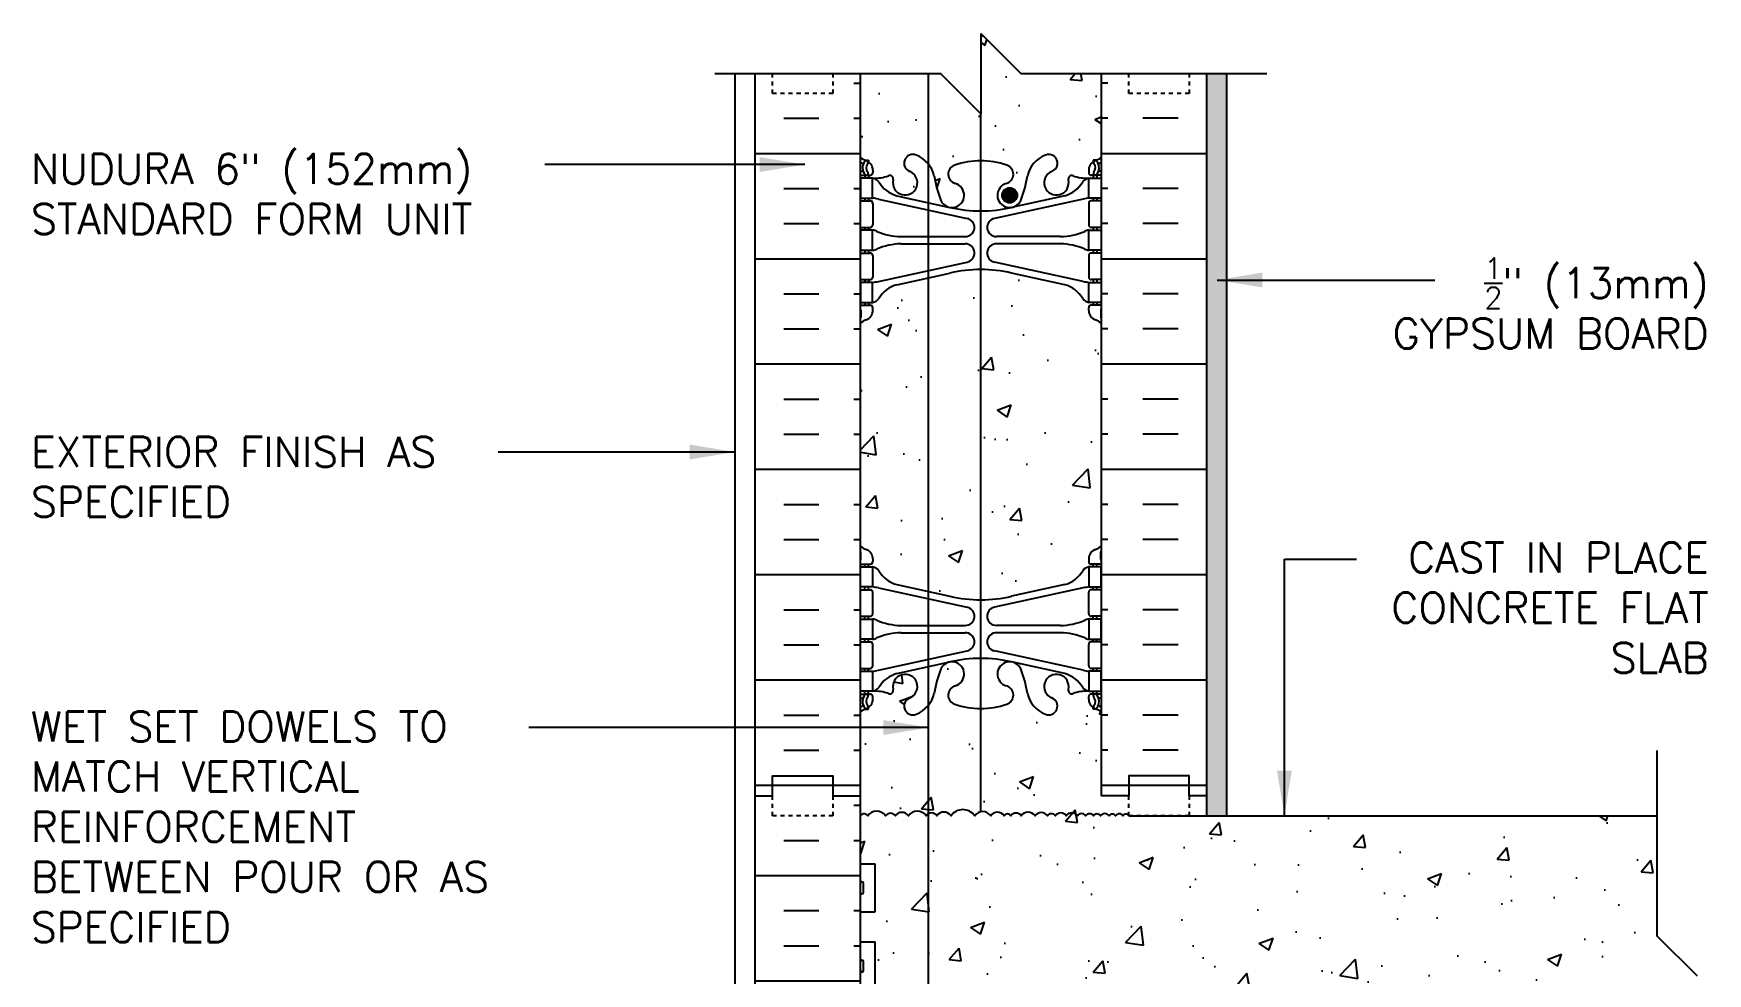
# Model space of a CAD drawing. Header units: inches. Extents: x 103.6 to 145.4, y 81.8 to 160.
# Drawn here: x 103.65 to 145.35, y 136.6 to 160.03 of the extents above; entities that cross this region are included whole.
import ezdxf

# ---------------------------------------------------------------- set-up
doc = ezdxf.new("R2010")
doc.units = ezdxf.units.IN
doc.header["$LTSCALE"] = 0.5
doc.header["$MEASUREMENT"] = 0
doc.linetypes.add('DASHED2', pattern=[0.375, 0.25, -0.125])
for name, color, linetype in [('HATCH', 12, 'Continuous'), ('line25', 2, 'Continuous'), ('LINE3', 3, 'Continuous'), ('LINE50', 5, 'Continuous'), ('LINE9', 9, 'Continuous'), ('TEXT', 4, 'Continuous'), ('Web_Edge', 9, 'Continuous')]:
    doc.layers.add(name, color=color, linetype=linetype)
doc.styles.add('DIM', font='romans.shx', dxfattribs={"width": 0.7})
doc.styles.add('ROMANS', font='romans.shx', dxfattribs={"height": 0.75})
doc.dimstyles.new('ext_12', dxfattribs={"dimscale": 12, "dimtxt": 0.09375, "dimasz": 0.09375, "dimexe": 0.09375, "dimexo": 0.0625, "dimgap": 0.0625, "dimtad": 1, "dimdec": 1, "dimzin": 3, "dimdsep": 46, "dimlunit": 4, "dimtxsty": 'DIM', "dimcen": 0.09, "dimdle": 0.09375, "dimclrt": 4, "dimadec": 0, "dimazin": 0, "dimtfac": 1, "dimtdec": 1, "dimtmove": 2, "dimatfit": 3, "dimfxl": 1, "dimfrac": 2, "dimtolj": 1, "dimtzin": 0, "dimarcsym": 0})

msp = doc.modelspace()

# ---------------------------------------------------------------- hatches: boundary and pattern name
at = {"layer": 'HATCH'}
h = msp.add_hatch(dxfattribs=at)
h.set_pattern_fill('AR-CONC', color=256, scale=0.5)
h.paths.add_polyline_path([(130.247, 159.034), (128.247, 159.034), (127.247, 160.034), (127.247, 158.034), (126.247, 159.034), (124.247, 159.034), (124.247, 156.945, 0.064398), (124.357, 156.879), (124.447, 156.879), (124.447, 156.838, -0.249069), (124.557, 156.631), (124.557, 156.563, -0.414214), (124.495, 156.501), (124.447, 156.501), (124.447, 156.431), (124.552, 156.431, 0.10046), (124.946, 156.488, -0.601435), (125.065, 156.383, 2.182095), (125.475, 156.596, -1), (125.639, 157.004, -0.24438), (126.087, 156.484, 0.053157), (126.253, 155.87, 1.553132), (126.611, 156.294, -0.735593), (126.598, 156.752, -0.082755), (127.247, 156.86, -0.082755), (127.896, 156.752, -0.735593), (127.883, 156.294, 1.553132), (128.241, 155.87, 0.053157), (128.407, 156.484, -0.24438), (128.855, 157.004, -1), (129.019, 156.596, 2.182095), (129.429, 156.383, -0.601435), (129.548, 156.488, 0.10046), (129.942, 156.431), (130.047, 156.431), (130.047, 156.501), (130, 156.501, -0.414214), (129.937, 156.563), (129.937, 156.631, -0.249069), (130.047, 156.838), (130.047, 156.879), (130.137, 156.879, 0.064398), (130.247, 156.945)])
h.paths.add_polyline_path([(130.247, 152.816, 0.082415), (130.104, 152.895, -0.317837), (129.937, 153.131), (129.937, 153.198, -0.414214), (130, 153.261), (130.047, 153.261), (130.047, 153.331), (129.942, 153.331, -0.188973), (129.786, 153.425, 0.196323), (129.337, 153.772), (128.015, 154.062, 0.057795), (127.247, 154.151, 0.057795), (126.479, 154.062), (125.157, 153.772, 0.196323), (124.708, 153.425, -0.188973), (124.552, 153.331), (124.447, 153.331), (124.447, 153.261), (124.495, 153.261, -0.414214), (124.557, 153.198), (124.557, 153.131, -0.317837), (124.39, 152.895, 0.082415), (124.247, 152.816), (124.247, 147.253, 0.082415), (124.39, 147.174, -0.317837), (124.557, 146.938), (124.557, 146.871, -0.414214), (124.495, 146.808), (124.447, 146.808), (124.447, 146.738), (124.552, 146.738, -0.188973), (124.708, 146.643, 0.196323), (125.157, 146.297), (126.479, 146.007, 0.057795), (127.247, 145.918, 0.057795), (128.015, 146.007), (129.337, 146.297, 0.196323), (129.786, 146.643, -0.188973), (129.942, 146.738), (130.047, 146.738), (130.047, 146.808), (130, 146.808, -0.414214), (129.937, 146.871), (129.937, 146.938, -0.317837), (130.104, 147.174, 0.082415), (130.247, 147.253)])
h.paths.add_polyline_path([(130.247, 143.123, 0.064398), (130.137, 143.189), (130.047, 143.189), (130.047, 143.231, -0.249069), (129.937, 143.438), (129.937, 143.506, -0.414214), (130, 143.568), (130.047, 143.568), (130.047, 143.638), (129.942, 143.638, 0.10046), (129.548, 143.581, -0.601435), (129.429, 143.686, 2.182095), (129.019, 143.473, -1), (128.855, 143.065, -0.24438), (128.407, 143.585, 0.053157), (128.241, 144.199, 0.223253), (128.041, 144.364), (128.021, 144.369, 0.955472), (127.883, 143.775, -0.735593), (127.896, 143.317, -0.082755), (127.247, 143.209, -0.082755), (126.598, 143.317, -0.735593), (126.611, 143.775, 0.955472), (126.473, 144.369), (126.453, 144.364, 0.223253), (126.253, 144.199, 0.053157), (126.087, 143.585, -0.24438), (125.639, 143.065, -1), (125.475, 143.473, 2.182095), (125.065, 143.686, -0.601435), (124.946, 143.581, 0.10046), (124.552, 143.638), (124.447, 143.638), (124.447, 143.568), (124.495, 143.568, -0.414214), (124.557, 143.506), (124.557, 143.438, -0.249069), (124.447, 143.231), (124.447, 143.189), (124.357, 143.189, 0.064398), (124.247, 143.123), (124.247, 141.034), (124.247, 140.535, -0.518439), (124.429, 140.535, -0.520567), (124.874, 140.535, -0.520567), (125.119, 140.535, -0.520567), (125.443, 140.535, -0.520567), (125.885, 140.535, -0.520567), (126.151, 140.535, -0.520567), (126.505, 140.535, -0.520567), (127.095, 140.535, -0.520567), (127.494, 140.535, -0.520567), (127.826, 140.535, -0.520567), (127.997, 140.535, -0.520567), (128.25, 140.535, -0.520567), (128.598, 140.535, -0.520567), (128.908, 140.535, -0.520567), (129.106, 140.535, -0.520567), (129.373, 140.535, -0.520567), (129.653, 140.535, -0.520567), (129.859, 140.535, -0.520567), (130.054, 140.535, -0.520567), (130.23, 140.535, -0.520567), (130.441, 140.535, -0.520567), (130.606, 140.535, -0.520567), (130.788, 140.535, -0.507509), (130.935, 140.538), (130.935, 141.034), (130.247, 141.034)])
h.paths.add_polyline_path([(144.098, 140.534), (130.935, 140.534), (130.935, 140.538, 0.507509), (130.788, 140.535, 0.520567), (130.606, 140.535, 0.520567), (130.441, 140.535, 0.520567), (130.23, 140.535, 0.520567), (130.054, 140.535, 0.520567), (129.859, 140.535, 0.520567), (129.653, 140.535, 0.520567), (129.373, 140.535, 0.520567), (129.106, 140.535, 0.520567), (128.908, 140.535, 0.520567), (128.598, 140.535, 0.520567), (128.25, 140.535, 0.520567), (127.997, 140.535, 0.520567), (127.826, 140.535, 0.520567), (127.494, 140.535, 0.520567), (127.095, 140.535, 0.520567), (126.505, 140.535, 0.520567), (126.151, 140.535, 0.520567), (125.885, 140.535, 0.520567), (125.443, 140.535, 0.520567), (125.119, 140.535, 0.520567), (124.874, 140.535, 0.520567), (124.429, 140.535, 0.518439), (124.247, 140.535), (124.247, 139.339), (124.612, 139.339), (124.612, 138.139), (124.247, 138.139), (124.247, 137.389), (124.612, 137.389), (124.612, 136.189), (124.247, 136.189), (124.247, 135.439), (124.612, 135.439), (124.612, 134.239), (124.247, 134.239), (124.247, 133.489), (124.612, 133.489), (124.612, 132.534), (124.747, 132.534), (124.747, 132.347), (124.759, 132.327, -0.184258), (124.822, 132.284, -0.520567), (125.215, 132.284, -0.520567), (125.547, 132.284, -0.520567), (125.909, 132.284, -0.520567), (126.281, 132.284, -0.520567), (126.747, 132.284, -0.520567), (127.14, 132.284, -0.520567), (127.471, 132.284, -0.520567), (127.834, 132.284, -0.520567), (128.206, 132.284, -0.520567), (128.672, 132.284, -0.520567), (129.065, 132.284, -0.520567), (129.396, 132.284, -0.458346), (129.73, 132.318), (129.747, 132.347), (129.747, 132.534), (129.882, 132.534), (130.247, 132.534), (144.098, 132.534), (144.098, 135.534), (143.098, 136.534), (145.098, 136.534), (144.098, 137.534)])
h.paths.add_polyline_path([(129.747, 130.581), (129.747, 131.722), (129.627, 131.922), (129.627, 132.034), (129.627, 132.147), (129.73, 132.318, 0.458346), (129.396, 132.284, 0.520567), (129.065, 132.284, 0.520567), (128.672, 132.284, 0.520567), (128.206, 132.284, 0.520567), (127.834, 132.284, 0.520567), (127.471, 132.284, 0.520567), (127.14, 132.284, 0.520567), (126.747, 132.284, 0.520567), (126.281, 132.284, 0.520567), (125.909, 132.284, 0.520567), (125.547, 132.284, 0.520567), (125.215, 132.284, 0.520567), (124.822, 132.284, 0.184258), (124.759, 132.327), (124.867, 132.147), (124.867, 132.034), (124.867, 131.922), (124.747, 131.722), (124.747, 130.581, 0.291097), (125.035, 130.128), (126.293, 129.54, 0.093369), (127.1, 129.332, 0.016332), (127.247, 129.327, 0.109869), (128.201, 129.54), (129.459, 130.128, 0.291097)], flags=17)
h.paths.add_polyline_path([(126.744, 129.186, -0.053094), (126.293, 129.341), (125.281, 129.815, 0.549071), (124.747, 129.475), (124.747, 128.948, 0.414214), (125.372, 128.323), (126.757, 128.323, 0.117525), (126.926, 128.364, 0.282333), (127.132, 128.697, 0.350119)], flags=0)
h.paths.add_polyline_path([(127.132, 127.769, 0.413582), (126.757, 128.143), (125.372, 128.143, 0.414214), (124.747, 127.518), (124.747, 126.991, 0.549071), (125.281, 126.652), (126.293, 127.126, -0.053094), (126.744, 127.281, 0.350119)], flags=16)
h.paths.add_polyline_path([(129.747, 127.518, 0.414214), (129.122, 128.143), (127.737, 128.143, 0.085652), (127.611, 128.122, 0.316711), (127.362, 127.769, 0.350119), (127.75, 127.281, -0.053094), (128.201, 127.126), (129.213, 126.652, 0.549071), (129.747, 126.991)], flags=16)
h.paths.add_polyline_path([(129.747, 129.475, 0.549071), (129.213, 129.815), (128.201, 129.341, -0.053094), (127.75, 129.186, 0.182984), (127.455, 128.989, 0.157072), (127.362, 128.697, 0.413582), (127.737, 128.323), (129.122, 128.323, 0.414214), (129.747, 128.948)], flags=0)
h.paths.add_polyline_path([(129.747, 125.279, 0.258958), (129.488, 125.745, -0.31131), (129.431, 125.875, 2.127293), (129.019, 125.651, -1), (128.855, 125.242, -0.325306), (128.389, 125.985, 0.10488), (128.216, 126.796, 1.422913), (127.883, 126.329, -0.735593), (127.896, 125.871, -0.082755), (127.247, 125.763, -0.082755), (126.598, 125.871, -0.735593), (126.611, 126.329, 1.422913), (126.278, 126.796, 0.10488), (126.105, 125.985, -0.325306), (125.639, 125.242, -1), (125.475, 125.651, 2.127293), (125.063, 125.875, -0.31131), (125.006, 125.745, 0.258958), (124.747, 125.279), (124.747, 123.763), (124.647, 123.763), (124.647, 123.733, -0.414214), (124.597, 123.683), (124.471, 123.683), (124.422, 123.533, -0.6), (124.322, 123.533), (124.247, 123.763), (124.247, 120.945, 0.064398), (124.357, 120.879), (124.447, 120.879), (124.447, 120.838, -0.249069), (124.557, 120.631), (124.557, 120.563, -0.414214), (124.495, 120.501), (124.447, 120.501), (124.447, 120.431), (124.552, 120.431, 0.10046), (124.946, 120.488, -0.601435), (125.065, 120.383, 2.182095), (125.475, 120.596, -1), (125.639, 121.004, -0.24438), (126.087, 120.484, 0.053157), (126.253, 119.87, 0.223253), (126.453, 119.705), (126.473, 119.7, 0.955472), (126.611, 120.294, -0.735593), (126.598, 120.752, -0.082755), (127.247, 120.86, -0.082755), (127.896, 120.752, -0.735593), (127.883, 120.294, 0.955472), (128.021, 119.7), (128.041, 119.705, 0.223253), (128.241, 119.87, 0.053157), (128.407, 120.484, -0.24438), (128.855, 121.004, -1), (129.019, 120.596, 2.182095), (129.429, 120.383, -0.601435), (129.548, 120.488, 0.10046), (129.942, 120.431), (130.047, 120.431), (130.047, 120.501), (130, 120.501, -0.414214), (129.937, 120.563), (129.937, 120.631, -0.249069), (130.047, 120.838), (130.047, 120.879), (130.137, 120.879, 0.064398), (130.247, 120.945), (130.247, 123.034), (130.247, 123.763), (130.172, 123.533, -0.6), (130.072, 123.533), (129.997, 123.763), (129.997, 124.729), (129.882, 124.729), (129.882, 125.929), (129.997, 125.929), (129.997, 126.679), (129.882, 126.679), (129.882, 127.879), (129.997, 127.879), (129.997, 128.629), (129.882, 128.629), (129.882, 129.829), (129.997, 129.829), (129.997, 130.579), (129.882, 130.579), (129.882, 131.659), (129.997, 131.659), (129.997, 132.034), (129.997, 132.409), (129.882, 132.409), (129.882, 132.534), (129.747, 132.534), (129.747, 132.347), (129.747, 132.034), (129.747, 130.581, -0.291097), (129.459, 130.128), (128.201, 129.54, -0.093369), (127.394, 129.332, -0.016332), (127.247, 129.327, -0.016332), (127.1, 129.332, -0.093369), (126.293, 129.54), (125.035, 130.128, -0.291097), (124.747, 130.581), (124.747, 131.722), (124.747, 132.034), (124.747, 132.534), (124.612, 132.534), (124.612, 132.409), (124.497, 132.409), (124.497, 132.034), (124.497, 131.659), (124.612, 131.659), (124.612, 130.579), (124.497, 130.579), (124.497, 129.829), (124.612, 129.829), (124.612, 128.629), (124.497, 128.629), (124.497, 127.879), (124.612, 127.879), (124.612, 126.679), (124.497, 126.679), (124.497, 125.929), (124.612, 125.929), (124.612, 124.729), (124.497, 124.729), (124.497, 123.763), (124.471, 123.683), (124.597, 123.683, 0.414214), (124.647, 123.733), (124.647, 123.763), (124.747, 123.763), (124.747, 125.885, -0.291097), (125.035, 126.338), (126.293, 126.927, -0.109869), (127.247, 127.139, -0.109869), (128.201, 126.927), (129.459, 126.338, -0.291097), (129.747, 125.885)])
h.paths.add_polyline_path([(128.201, 127.126, 0.051645), (127.763, 127.278, 0.016212), (127.62, 127.307, -0.366251), (127.307, 127.676), (127.307, 127.831, -0.414214), (127.62, 128.143), (129.247, 128.143, -0.414214), (129.747, 127.643), (129.747, 126.795, -0.549071), (129.391, 126.569)], flags=16)
h.paths.add_polyline_path([(126.874, 127.307, 0.067914), (126.293, 127.126), (125.103, 126.569, -0.549071), (124.747, 126.795), (124.747, 127.643, -0.414214), (125.247, 128.143), (126.757, 128.143), (126.875, 128.143, -0.414214), (127.187, 127.831), (127.187, 127.676, -0.366251)], flags=16)
h.paths.add_polyline_path([(127.62, 128.323, -0.414214), (127.307, 128.636), (127.307, 128.79, -0.366251), (127.62, 129.16, 0.067914), (128.201, 129.341), (129.391, 129.898, -0.549071), (129.747, 129.671), (129.747, 128.823, -0.414214), (129.247, 128.323)], flags=16)
h.paths.add_polyline_path([(126.875, 128.323), (125.247, 128.323, -0.414214), (124.747, 128.823), (124.747, 129.671, -0.549071), (125.103, 129.898), (126.293, 129.341, 0.067914), (126.874, 129.16, -0.366251), (127.187, 128.79), (127.187, 128.636, -0.414214)], flags=16)
h.paths.add_polyline_path([(130.247, 116.816, 0.082415), (130.104, 116.895, -0.317837), (129.937, 117.131), (129.937, 117.198, -0.414214), (130, 117.261), (130.047, 117.261), (130.047, 117.331), (129.942, 117.331, -0.188973), (129.786, 117.425, 0.196323), (129.337, 117.772), (128.015, 118.062, 0.057795), (127.247, 118.151, 0.057795), (126.479, 118.062), (125.157, 117.772, 0.196323), (124.708, 117.425, -0.188973), (124.552, 117.331), (124.447, 117.331), (124.447, 117.261), (124.495, 117.261, -0.414214), (124.557, 117.198), (124.557, 117.131, -0.317837), (124.39, 116.895, 0.082415), (124.247, 116.816), (124.247, 114.034), (126.247, 114.034), (127.247, 113.034), (127.247, 115.034), (128.247, 114.034), (130.247, 114.034)])
h = msp.add_hatch(dxfattribs=at)
h.set_pattern_fill('INSUL', color=256, scale=7, style=0)
h.set_pattern_definition([(360, (-2801.9145, 556.044), (-3e-16, -2.625), []), (360, (-2801.9145, 555.169), (-3e-16, -2.625), [0.875, -0.875]), (360, (-2801.9145, 554.294), (-3e-16, -2.625), [0.875, -0.875])])
h.paths.add_polyline_path([(121.622, 159.034), (122.06, 159.034), (122.06, 158.534), (123.56, 158.534), (123.56, 159.034), (124.247, 159.034), (124.247, 141.034), (123.56, 141.034), (123.56, 140.534), (122.06, 140.534), (122.06, 141.034), (121.622, 141.034)])
h = msp.add_hatch(dxfattribs=at)
h.set_pattern_fill('INSUL', color=256, scale=7, style=0)
h.set_pattern_definition([(180, (3056.4086, 556.044), (-3e-16, -2.625), []), (180, (3056.4086, 555.169), (-3e-16, -2.625), [0.875, -0.875]), (180, (3056.4086, 554.294), (-3e-16, -2.625), [0.875, -0.875])])
h.paths.add_polyline_path([(132.872, 159.034), (132.435, 159.034), (132.435, 158.534), (130.935, 158.534), (130.935, 159.034), (130.247, 159.034), (130.247, 141.034), (130.935, 141.034), (130.935, 140.534), (132.435, 140.534), (132.435, 141.034), (132.872, 141.034)])
h = msp.add_hatch(dxfattribs=at)
h.set_pattern_fill('AR-SAND', color=256, scale=0.5, style=0)
h.set_pattern_definition([(37.5, (-98.5193, 2.6143), (-0.0314967, 0.9634119), [0, -0.76, 0, -0.85, 0, -0.8125]), (7.5, (-98.5193, 2.6143), (0.8848884, 1.411073), [0, -0.41, 0, -0.685, 0, -0.2625]), (327.5, (-99.1343, 2.6143), (1.557071, 0.0028295), [0, -0.25, 0, -0.9, 0, -1.175]), (317.5, (-99.1343, 2.6143), (1.503063, 0.438838), [0, -0.125, 0, -0.59, 0, -0.675])])
h.paths.add_polyline_path([(133.372, 116.947), (132.872, 116.947), (132.872, 114.034), (133.372, 114.034)])
h.paths.add_polyline_path([(133.372, 132.534), (132.872, 132.534), (132.872, 132.06), (133.372, 132.06)])
h.paths.add_polyline_path([(133.372, 117.034), (132.872, 117.034), (132.872, 132.034), (133.372, 132.034)])
h.paths.add_polyline_path([(133.372, 140.534), (132.872, 140.534), (132.872, 159.034), (133.372, 159.034)])
h = msp.add_hatch(dxfattribs=at)
h.set_pattern_fill('INSUL', color=256, scale=7, style=0)
h.set_pattern_definition([(0, (-2801.9145, 538.044), (0, -2.625), []), (0, (-2801.9145, 537.169), (0, -2.625), [0.875, -0.875]), (0, (-2801.9145, 536.294), (0, -2.625), [0.875, -0.875])])
h.paths.add_polyline_path([(121.622, 123.034), (122.06, 123.034), (122.06, 123.534), (123.56, 123.534), (123.56, 123.034), (124.247, 123.034), (124.247, 141.034), (123.56, 141.034), (123.56, 140.534), (122.06, 140.534), (122.06, 141.034), (121.622, 141.034)])
at = {"layer": 'LINE3'}
msp.add_hatch(color=256, dxfattribs=at).paths.add_polyline_path([(128.153, 156, 1), (127.778, 156, 1)])

# ---------------------------------------------------------------- linework, layer by layer
at = {"layer": 'HATCH'}
msp.add_lwpolyline([(130.937, 140.535, 0.520567), (130.788, 140.535, 0.520567), (130.606, 140.535, 0.520567), (130.441, 140.535, 0.520567), (130.23, 140.535, 0.520567), (130.054, 140.535, 0.520567), (129.859, 140.535, 0.520567), (129.653, 140.535, 0.520567), (129.373, 140.535, 0.520567), (129.106, 140.535, 0.520567), (128.908, 140.535, 0.520567), (128.598, 140.535, 0.520567), (128.25, 140.535, 0.520567), (127.997, 140.535, 0.520567), (127.826, 140.535, 0.520567), (127.494, 140.535, 0.520567), (127.095, 140.535, 0.520567), (126.505, 140.535, 0.520567), (126.151, 140.535, 0.520567), (125.885, 140.535, 0.520567), (125.443, 140.535, 0.520567), (125.119, 140.535, 0.520567), (124.874, 140.535, 0.520567), (124.429, 140.535, 0.520567), (124.247, 140.535)], format="xyb", dxfattribs=at)
at = {"layer": 'line25'}
for p, q in [((124.247, 141.034), (124.247, 159.034)), ((130.247, 159.034), (130.247, 141.034)), ((124.247, 123.034), (124.247, 141.034)), ((130.935, 140.534), (144.098, 140.534)), ((124.247, 139.339), (124.612, 139.339)), ((124.612, 138.139), (124.612, 139.339)), ((124.247, 138.139), (124.612, 138.139)), ((124.247, 137.389), (124.612, 137.389)), ((124.612, 136.189), (124.612, 137.389))]:
    msp.add_line(p, q, dxfattribs=at)
at = {"layer": 'LINE3'}
for p, q in [((125.945, 114.034), (125.945, 159.034)), ((127.247, 140.634), (127.247, 158.034))]:
    msp.add_line(p, q, dxfattribs=at)
msp.add_circle((127.966, 156), 0.188, dxfattribs=at)
at = {"layer": 'LINE50'}
for p, q in [((121.622, 159.034), (121.622, 141.034)), ((132.872, 159.034), (132.872, 141.034)), ((121.622, 141.034), (121.622, 123.034))]:
    msp.add_line(p, q, dxfattribs=at)
for points in [[(121.622, 141.034), (122.06, 141.034), (122.06, 141.534), (123.56, 141.534), (123.56, 141.034), (124.247, 141.034)], [(132.872, 141.034), (132.435, 141.034), (132.435, 141.534), (130.935, 141.534), (130.935, 141.034), (130.247, 141.034)]]:
    msp.add_lwpolyline(points, dxfattribs=at)
at = {"layer": 'LINE9'}
for p, q in [((127.247, 160.034), (128.247, 159.034)), ((127.247, 160.034), (127.247, 158.034)), ((120.622, 159.034), (126.247, 159.034)), ((121.122, 159.034), (121.122, 114.034)), ((127.247, 158.034), (126.247, 159.034)), ((128.247, 159.034), (134.372, 159.034)), ((133.372, 159.034), (133.372, 140.534)), ((144.098, 137.534), (144.098, 142.159)), ((132.872, 141.034), (132.872, 140.534)), ((124.287, 138.889), (124.287, 138.889)), ((124.247, 138.629), (124.247, 138.849)), ((124.247, 138.794), (124.247, 138.794)), ((124.247, 138.684), (124.247, 138.684)), ((124.287, 138.589), (124.287, 138.589)), ((124.327, 138.629), (124.327, 138.849)), ((145.098, 136.534), (144.098, 137.534)), ((124.247, 136.679), (124.247, 136.899)), ((124.247, 136.844), (124.247, 136.844)), ((124.287, 136.939), (124.287, 136.939)), ((124.327, 136.679), (124.327, 136.899)), ((124.247, 136.734), (124.247, 136.734)), ((124.287, 136.639), (124.287, 136.639))]:
    msp.add_line(p, q, dxfattribs=at)
at = {"layer": 'LINE9', "linetype": 'DASHED2', "ltscale": 0.15}
for points in [[(123.56, 159.034), (123.56, 159.034), (123.56, 158.534), (122.06, 158.534), (122.06, 159.034), (122.06, 159.034)], [(132.435, 159.034), (132.435, 159.034), (132.435, 158.534), (130.935, 158.534), (130.935, 159.034), (130.935, 159.034)], [(123.56, 141.034), (123.56, 141.034), (123.56, 140.534), (122.06, 140.534), (122.06, 141.034), (122.06, 141.034)], [(132.435, 141.034), (132.435, 141.034), (132.435, 140.534), (130.935, 140.534), (130.935, 141.034), (130.935, 141.034)]]:
    msp.add_lwpolyline(points, dxfattribs=at)
at = {"layer": 'LINE9'}
for centre, start, end in [((124.287, 138.849), 90, 180), ((124.287, 138.849), 360, 90), ((124.287, 138.629), 180, 270), ((124.287, 138.629), 270, 0), ((124.287, 136.899), 90, 180), ((124.287, 136.899), 360, 90), ((124.287, 136.679), 180, 270), ((124.287, 136.679), 270, 0)]:
    msp.add_arc(centre, 0.04, start, end, dxfattribs=at)
at = {"layer": 'Web_Edge'}
for p, q in [((124.357, 156.879), (124.447, 156.879)), ((124.447, 156.879), (124.447, 156.838)), ((130.137, 156.879), (130.047, 156.879)), ((130.047, 156.879), (130.047, 156.838)), ((124.247, 156.601), (124.289, 156.601)), ((124.247, 156.501), (124.495, 156.501)), ((124.357, 156.501), (124.357, 156.431)), ((124.447, 156.501), (124.447, 156.431)), ((124.557, 156.631), (124.557, 156.563)), ((129.937, 156.631), (129.937, 156.563)), ((130.247, 156.501), (130, 156.501)), ((130.047, 156.501), (130.047, 156.431)), ((130.137, 156.501), (130.137, 156.431)), ((130.247, 156.601), (130.205, 156.601)), ((125.157, 155.99), (126.479, 155.699)), ((129.337, 155.99), (128.015, 155.699)), ((124.247, 155.861), (124.495, 155.861)), ((124.357, 155.931), (124.357, 155.861)), ((124.447, 155.931), (124.447, 155.861)), ((124.557, 155.798), (124.557, 155.263)), ((124.696, 155.907), (126.907, 155.425)), ((129.798, 155.907), (127.587, 155.425)), ((129.937, 155.798), (129.937, 155.263)), ((130.247, 155.861), (130, 155.861)), ((130.047, 155.931), (130.047, 155.861)), ((130.137, 155.931), (130.137, 155.861)), ((124.247, 155.201), (124.495, 155.201)), ((124.357, 155.201), (124.357, 155.131)), ((124.447, 155.201), (124.447, 155.131)), ((130.247, 155.201), (130, 155.201)), ((130.047, 155.201), (130.047, 155.131)), ((130.137, 155.201), (130.137, 155.131)), ((125.262, 154.971), (126.858, 154.971)), ((125.262, 154.791), (126.858, 154.791)), ((129.232, 154.971), (127.636, 154.971)), ((129.232, 154.791), (127.636, 154.791)), ((124.247, 154.561), (124.495, 154.561)), ((124.357, 154.631), (124.357, 154.561)), ((124.447, 154.631), (124.447, 154.561)), ((124.557, 154.498), (124.557, 153.963)), ((124.696, 153.854), (126.907, 154.336)), ((129.798, 153.854), (127.587, 154.336)), ((129.937, 154.498), (129.937, 153.963)), ((130.247, 154.561), (130, 154.561)), ((130.047, 154.631), (130.047, 154.561)), ((130.137, 154.631), (130.137, 154.561)), ((124.247, 153.901), (124.495, 153.901)), ((124.357, 153.901), (124.357, 153.831)), ((124.447, 153.901), (124.447, 153.831)), ((125.157, 153.772), (126.479, 154.062)), ((129.337, 153.772), (128.015, 154.062)), ((130.247, 153.901), (130, 153.901)), ((130.047, 153.901), (130.047, 153.831)), ((130.137, 153.901), (130.137, 153.831)), ((124.247, 153.261), (124.495, 153.261)), ((124.257, 153.141), (124.257, 152.955)), ((124.357, 153.331), (124.357, 153.261)), ((124.447, 153.331), (124.447, 153.261)), ((124.557, 153.131), (124.557, 153.198)), ((129.937, 153.131), (129.937, 153.198)), ((130.247, 153.261), (130, 153.261)), ((130.047, 153.331), (130.047, 153.261)), ((130.137, 153.331), (130.137, 153.261)), ((130.237, 153.141), (130.237, 152.955)), ((124.247, 146.808), (124.495, 146.808)), ((124.257, 146.928), (124.257, 147.114)), ((124.357, 146.738), (124.357, 146.808)), ((124.447, 146.738), (124.447, 146.808)), ((124.557, 146.938), (124.557, 146.871)), ((129.937, 146.938), (129.937, 146.871)), ((130.247, 146.808), (130, 146.808)), ((130.047, 146.738), (130.047, 146.808)), ((130.137, 146.738), (130.137, 146.808)), ((130.237, 146.928), (130.237, 147.114)), ((124.247, 146.168), (124.495, 146.168)), ((124.357, 146.168), (124.357, 146.238)), ((124.447, 146.168), (124.447, 146.238)), ((124.557, 145.571), (124.557, 146.106)), ((124.696, 146.214), (126.907, 145.733)), ((125.157, 146.297), (126.479, 146.007)), ((129.798, 146.214), (127.587, 145.733)), ((129.337, 146.297), (128.015, 146.007)), ((129.937, 145.571), (129.937, 146.106)), ((130.247, 146.168), (130, 146.168)), ((130.047, 146.168), (130.047, 146.238)), ((130.137, 146.168), (130.137, 146.238)), ((124.247, 145.508), (124.495, 145.508)), ((124.357, 145.438), (124.357, 145.508)), ((124.447, 145.438), (124.447, 145.508)), ((125.262, 145.278), (126.858, 145.278)), ((129.232, 145.278), (127.636, 145.278)), ((130.247, 145.508), (130, 145.508)), ((130.047, 145.438), (130.047, 145.508)), ((130.137, 145.438), (130.137, 145.508)), ((124.247, 144.868), (124.495, 144.868)), ((124.357, 144.868), (124.357, 144.938)), ((124.447, 144.868), (124.447, 144.938)), ((124.557, 144.271), (124.557, 144.806)), ((125.262, 145.098), (126.858, 145.098)), ((129.232, 145.098), (127.636, 145.098)), ((129.937, 144.271), (129.937, 144.806)), ((130.247, 144.868), (130, 144.868)), ((130.047, 144.868), (130.047, 144.938)), ((130.137, 144.868), (130.137, 144.938)), ((124.696, 144.162), (126.907, 144.644)), ((125.157, 144.079), (126.479, 144.37)), ((129.798, 144.162), (127.587, 144.644)), ((129.337, 144.079), (128.015, 144.37)), ((124.247, 144.208), (124.495, 144.208)), ((124.357, 144.138), (124.357, 144.208)), ((124.447, 144.138), (124.447, 144.208)), ((130.247, 144.208), (130, 144.208)), ((130.047, 144.138), (130.047, 144.208)), ((130.137, 144.138), (130.137, 144.208)), ((124.247, 143.568), (124.495, 143.568)), ((124.247, 143.468), (124.289, 143.468)), ((124.357, 143.568), (124.357, 143.638)), ((124.447, 143.568), (124.447, 143.638)), ((124.557, 143.438), (124.557, 143.506)), ((129.937, 143.438), (129.937, 143.506)), ((130.247, 143.568), (130, 143.568)), ((130.047, 143.568), (130.047, 143.638)), ((130.137, 143.568), (130.137, 143.638)), ((130.247, 143.468), (130.205, 143.468)), ((124.357, 143.189), (124.447, 143.189)), ((124.447, 143.189), (124.447, 143.231)), ((130.047, 143.189), (130.047, 143.231)), ((130.137, 143.189), (130.047, 143.189))]:
    msp.add_line(p, q, dxfattribs=at)
for points in [[(124.252, 155.931), (124.552, 155.931), (124.552, 156.431), (124.252, 156.431)], [(130.242, 155.931), (129.942, 155.931), (129.942, 156.431), (130.242, 156.431)], [(124.252, 154.631), (124.552, 154.631), (124.552, 155.131), (124.252, 155.131)], [(130.242, 154.631), (129.942, 154.631), (129.942, 155.131), (130.242, 155.131)], [(124.252, 153.331), (124.552, 153.331), (124.552, 153.831), (124.252, 153.831)], [(130.242, 153.331), (129.942, 153.331), (129.942, 153.831), (130.242, 153.831)], [(124.252, 146.738), (124.552, 146.738), (124.552, 146.238), (124.252, 146.238)], [(130.242, 146.738), (129.942, 146.738), (129.942, 146.238), (130.242, 146.238)], [(124.252, 145.438), (124.552, 145.438), (124.552, 144.938), (124.252, 144.938)], [(130.242, 145.438), (129.942, 145.438), (129.942, 144.938), (130.242, 144.938)], [(124.252, 144.138), (124.552, 144.138), (124.552, 143.638), (124.252, 143.638)], [(130.242, 144.138), (129.942, 144.138), (129.942, 143.638), (130.242, 143.638)]]:
    msp.add_lwpolyline(points, close=True, dxfattribs=at)
for centre, radius, start, end in [((124.557, 157.338), 0.5, 231.6833, 250.5288), ((124.557, 157.338), 0.6, 238.8907, 245.0748), ((124.551, 156.685), 0.25, 140.1145, 222.4609), ((124.393, 156.816), 0.045, 319.1879, 141.448), ((124.307, 156.631), 0.25, 0, 70.5288), ((125.557, 156.8), 0.22, 68.1963, 248.1963), ((125.362, 156.313), 0.745, 13.2652, 68.1963), ((127.247, 154.86), 2, 90, 108.923), ((127.247, 154.86), 2, 71.077, 90), ((129.132, 156.313), 0.745, 111.8037, 166.7348), ((128.937, 156.8), 0.22, 291.8037, 111.8037), ((130.187, 156.631), 0.25, 109.4712, 180), ((130.101, 156.816), 0.045, 38.552, 220.8121), ((129.937, 157.338), 0.5, 289.4712, 308.3167), ((129.943, 156.685), 0.25, 317.5391, 39.8855), ((129.937, 157.338), 0.6, 294.9252, 301.1093), ((124.289, 156.621), 0.02, 270, 14.1541), ((124.296, 156.775), 0.02, 340.7916, 65.0748), ((124.4, 156.547), 0.045, 222.4609, 42.4609), ((124.551, 156.685), 0.16, 140.0001, 222.4609), ((124.495, 156.563), 0.0625, 270, 0), ((124.608, 157.429), 1, 266.7879, 289.9067), ((124.509, 156.184), 0.25, 37.2777, 80.0823), ((124.978, 156.404), 0.09, 346.6795, 108.8651), ((125.362, 156.313), 0.305, 166.6795, 68.1963), ((129.05, 156.954), 3, 189.0273, 201.1984), ((126.676, 156.525), 0.24, 108.923, 254.2747), ((127.818, 156.525), 0.24, 285.7253, 71.077), ((125.444, 156.954), 3, 338.8016, 350.9727), ((129.132, 156.313), 0.305, 111.8037, 13.3205), ((129.516, 156.404), 0.09, 71.1349, 193.3205), ((129.886, 157.429), 1, 250.0933, 273.2121), ((129.985, 156.184), 0.25, 99.9177, 142.7223), ((130, 156.563), 0.0625, 180, 270), ((130.095, 156.547), 0.045, 137.5391, 317.5391), ((129.943, 156.685), 0.16, 317.5391, 39.9999), ((130.198, 156.775), 0.02, 114.9252, 199.2084), ((130.205, 156.621), 0.02, 165.8459, 270), ((125.356, 156.713), 0.75, 210.155, 254.5838), ((126.529, 156), 0.305, 205.3782, 74.2747), ((127.966, 156), 0.305, 105.7253, 334.6218), ((129.138, 156.713), 0.75, 285.4162, 329.845), ((124.495, 155.798), 0.0625, 0, 90), ((124.461, 154.935), 1, 76.4291, 84.7991), ((127.247, 158.966), 3.356, 256.7692, 270), ((127.247, 158.966), 3.356, 270, 283.2308), ((130.033, 154.935), 1, 95.2009, 103.5709), ((130, 155.798), 0.0625, 90, 180), ((124.495, 155.263), 0.0625, 270, 0), ((126.858, 155.201), 0.23, 270, 77.6055), ((127.636, 155.201), 0.23, 102.3945, 270), ((130, 155.263), 0.0625, 180, 270), ((124.548, 154.912), 0.219, 60.4937, 88.92), ((125.292, 156.57), 1.6, 246.5673, 268.9203), ((125.292, 153.191), 1.6, 91.0797, 113.4327), ((125.292, 153.191), 1.6, 91.0797, 113.4327), ((126.858, 154.561), 0.23, 282.3945, 90), ((127.636, 154.561), 0.23, 90, 257.6055), ((129.202, 156.57), 1.6, 271.0797, 293.4327), ((129.202, 153.191), 1.6, 66.5673, 88.9203), ((129.202, 153.191), 1.6, 66.5673, 88.9203), ((129.946, 154.912), 0.219, 91.08, 119.5063), ((124.495, 154.498), 0.0625, 0, 90), ((124.548, 154.849), 0.219, 271.08, 299.5063), ((124.548, 154.849), 0.219, 271.08, 299.5063), ((129.946, 154.849), 0.219, 240.4937, 268.92), ((129.946, 154.849), 0.219, 240.4937, 268.92), ((130, 154.498), 0.0625, 90, 180), ((124.495, 153.963), 0.0625, 270, 0), ((127.247, 150.795), 3.356, 90, 103.2308), ((127.247, 150.795), 3.356, 76.7692, 90), ((130, 153.963), 0.0625, 180, 270), ((124.461, 154.827), 1, 275.2009, 283.5709), ((125.356, 153.049), 0.75, 105.4162, 149.845), ((129.138, 153.049), 0.75, 30.155, 74.5838), ((130.033, 154.827), 1, 256.4291, 264.7991), ((124.237, 153.141), 0.02, 0, 60.012), ((124.307, 153.131), 0.25, 289.4712, 360), ((124.495, 153.198), 0.0625, 360, 90), ((124.509, 153.577), 0.25, 279.9177, 322.7223), ((129.985, 153.577), 0.25, 217.2777, 260.0823), ((130, 153.198), 0.0625, 90, 180), ((130.187, 153.131), 0.25, 180, 250.5288), ((130.257, 153.141), 0.02, 119.988, 180), ((124.237, 152.955), 0.02, 301.073, 0), ((124.557, 152.424), 0.6, 121.073, 121.1093), ((124.557, 152.424), 0.5, 109.4712, 128.3167), ((129.937, 152.424), 0.5, 51.6833, 70.5288), ((130.257, 152.955), 0.02, 180, 238.927), ((129.937, 152.424), 0.6, 58.8907, 58.927), ((124.557, 147.645), 0.5, 231.6833, 250.5288), ((129.937, 147.645), 0.5, 289.4712, 308.3167), ((124.557, 147.645), 0.6, 238.8907, 238.927), ((124.237, 147.114), 0.02, 360, 58.927), ((124.237, 146.928), 0.02, 299.988, 360), ((124.307, 146.938), 0.25, 0, 70.5288), ((124.495, 146.871), 0.0625, 270, 0), ((130.187, 146.938), 0.25, 109.4712, 180), ((130, 146.871), 0.0625, 180, 270), ((130.257, 147.114), 0.02, 121.073, 180), ((130.257, 146.928), 0.02, 180, 240.012), ((129.937, 147.645), 0.6, 301.073, 301.1093), ((124.509, 146.492), 0.25, 37.2777, 80.0823), ((125.356, 147.02), 0.75, 210.155, 254.5838), ((129.138, 147.02), 0.75, 285.4162, 329.845), ((129.985, 146.492), 0.25, 99.9177, 142.7223), ((124.495, 146.106), 0.0625, 0, 90), ((124.461, 145.242), 1, 76.4291, 84.7991), ((127.247, 149.274), 3.356, 256.7692, 270), ((127.247, 149.274), 3.356, 270, 283.2308), ((130.033, 145.242), 1, 95.2009, 103.5709), ((130, 146.106), 0.0625, 90, 180), ((124.495, 145.571), 0.0625, 270, 0), ((126.858, 145.508), 0.23, 270, 77.6055), ((127.636, 145.508), 0.23, 102.3945, 270), ((130, 145.571), 0.0625, 180, 270), ((124.548, 145.22), 0.219, 60.4937, 88.92), ((124.548, 145.22), 0.219, 60.4937, 88.92), ((125.292, 146.878), 1.6, 246.5673, 268.9203), ((125.292, 146.878), 1.6, 246.5673, 268.9203), ((129.202, 146.878), 1.6, 271.0797, 293.4327), ((129.202, 146.878), 1.6, 271.0797, 293.4327), ((129.946, 145.22), 0.219, 91.08, 119.5063), ((129.946, 145.22), 0.219, 91.08, 119.5063), ((124.495, 144.806), 0.0625, 0, 90), ((124.548, 145.157), 0.219, 271.08, 299.5063), ((125.292, 143.499), 1.6, 91.0797, 113.4327), ((126.858, 144.868), 0.23, 282.3945, 90), ((127.636, 144.868), 0.23, 90, 257.6055), ((129.202, 143.499), 1.6, 66.5673, 88.9203), ((129.946, 145.157), 0.219, 240.4937, 268.92), ((130, 144.806), 0.0625, 90, 180), ((126.529, 144.069), 0.305, 285.7253, 154.6218), ((127.247, 141.103), 3.356, 90, 103.2308), ((127.247, 141.103), 3.356, 76.7692, 90), ((127.966, 144.069), 0.305, 25.3782, 254.2747), ((124.495, 144.271), 0.0625, 270, 0), ((124.461, 145.134), 1, 275.2009, 283.5709), ((125.356, 143.356), 0.75, 105.4162, 149.845), ((125.362, 143.756), 0.305, 291.8037, 193.3205), ((129.05, 143.115), 3, 158.8016, 170.9727), ((125.444, 143.115), 3, 9.0273, 21.1984), ((129.132, 143.756), 0.305, 346.6795, 248.1963), ((129.138, 143.356), 0.75, 30.155, 74.5838), ((130.033, 145.134), 1, 256.4291, 264.7991), ((130, 144.271), 0.0625, 180, 270), ((124.289, 143.448), 0.02, 345.8459, 90), ((124.551, 143.384), 0.25, 137.5391, 219.8855), ((124.4, 143.522), 0.045, 317.5391, 137.5391), ((124.551, 143.384), 0.16, 137.5391, 219.9999), ((124.495, 143.506), 0.0625, 360, 90), ((124.509, 143.885), 0.25, 279.9177, 322.7223), ((124.608, 142.64), 1, 70.0933, 93.2121), ((124.978, 143.665), 0.09, 251.1349, 13.3205), ((125.557, 143.269), 0.22, 111.8037, 291.8037), ((125.362, 143.756), 0.745, 291.8037, 346.7348), ((126.676, 143.544), 0.24, 105.7253, 251.077), ((127.818, 143.544), 0.24, 288.923, 74.2747), ((129.132, 143.756), 0.745, 193.2652, 248.1963), ((128.937, 143.269), 0.22, 248.1963, 68.1963), ((129.516, 143.665), 0.09, 166.6795, 288.8651), ((129.886, 142.64), 1, 86.7879, 109.9067), ((129.985, 143.885), 0.25, 217.2777, 260.0823), ((130, 143.506), 0.0625, 90, 180), ((130.095, 143.522), 0.045, 42.4609, 222.4609), ((129.943, 143.384), 0.16, 320.0001, 42.4609), ((129.943, 143.384), 0.25, 320.1145, 42.4609), ((130.205, 143.448), 0.02, 90, 194.1541), ((124.557, 142.731), 0.6, 114.9252, 121.1093), ((124.557, 142.731), 0.5, 109.4712, 128.3167), ((124.296, 143.293), 0.02, 294.9252, 19.2084), ((124.393, 143.253), 0.045, 218.552, 40.8121), ((124.307, 143.438), 0.25, 289.4712, 360), ((127.247, 145.209), 2, 251.077, 270), ((127.247, 145.209), 2, 270, 288.923), ((130.187, 143.438), 0.25, 180, 250.5288), ((130.101, 143.253), 0.045, 139.1879, 321.448), ((129.937, 142.731), 0.5, 51.6833, 70.5288), ((130.198, 143.293), 0.02, 160.7916, 245.0748), ((129.937, 142.731), 0.6, 58.8907, 65.0748)]:
    msp.add_arc(centre, radius, start, end, dxfattribs=at)

# ---------------------------------------------------------------- texts
at = {"layer": 'TEXT', "char_height": 0.75, "style": 'ROMANS'}
for s, insert, width, attachment_point in [('NUDURA 6" (152mm) STANDARD FORM UNIT', (103.588, 156.034), 12.95276, 4), ('\\A1;{\\H0.7x;\\S1/2;}" (13mm) GYPSUM BOARD', (145.383, 153.312), 9.23436, 6), ('EXTERIOR FINISH AS SPECIFIED', (103.588, 148.983), 12.95276, 4), ('\\A1;{\\H1x;CAST IN PLACE CONCRETE FLAT SLAB}', (145.383, 145.723), 9.23436, 6), ('WET SET DOWELS TO MATCH VERTICAL REINFORCEMENT BETWEEN POUR OR AS SPECIFIED', (103.584, 140.261), 12.95276, 4)]:
    msp.add_mtext(s, dxfattribs=dict(at, insert=insert, width=width, attachment_point=attachment_point))

# ---------------------------------------------------------------- leaders
at = {"layer": 'TEXT'}
for points in [[(122.862, 156.767), (116.384, 156.767)], [(133.139, 153.889), (138.561, 153.889)], [(121.122, 149.602), (115.22, 149.602)], [(134.811, 140.534), (134.811, 146.929), (136.606, 146.93)], [(125.945, 142.734), (115.987, 142.734)]]:
    msp.add_leader(points, dimstyle='ext_12', dxfattribs=at)

doc.saveas('drawing.dxf')
